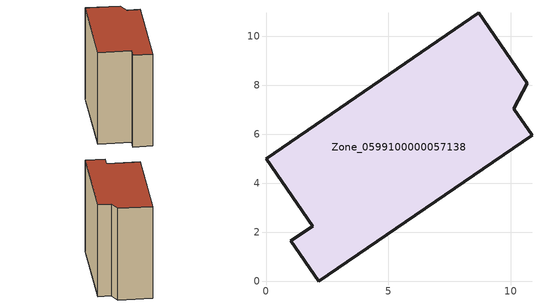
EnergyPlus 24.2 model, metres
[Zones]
Zone_0599100000057138
 floor ground (C_G): 1.02,1.65 1.9,2.25 0,5.01 8.7,10.96 10.68,8.08 10.13,7.04 10.87,5.96 2.15,0 z0
 wall outside (C_F): 1.9,2.25 1.02,1.65 2.15,0 10.87,5.96 10.13,7.04 10.68,8.08 8.7,10.96 0,5.01 1.9,2.25 z0:9.98
 roof outside (C_R): 8.7,10.96 0,5.01 1.9,2.25 1.02,1.65 2.15,0 10.87,5.96 10.13,7.04 10.68,8.08 z9.98
[BUILDING]
Pand.0599100000057138: North Axis=0; Terrain=City; Loads Convergence Tolerance Value=0.04; Temperature Convergence Tolerance Value=0.4; Solar Distribution=FullExterior; Maximum Number of Warmup Days=25; Minimum Number of Warmup Days=1
[Site:Location]
Rotterdam.The.Hague.AP_ZH_NLD Design_Conditions: Latitude=51.96; Longitude=4.45; Time Zone=1; Elevation=-4.5
[SITE:GROUNDTEMPERATURE:BUILDINGSURFACE]
18, 18, 18, 18, 18, 18, 18, 18, 18, 18, 18, 18
[MATERIAL] Thermal Absorptance=0.9; Solar Absorptance=0.7; Visible Absorptance=0.7
Name | Roughness | Thickness | Conductivity | Density | Specific Heat
G.TI.1946 | MediumSmooth | 0.15 | 1 | 540 | 1210
F.TI.1946 | Rough | 0.3 | 0.857143 | 1920 | 840
R.TI.1946 | MediumRough | 0.2 | 0.1 | 1500 | 1000
[CONSTRUCTION]
C_G: G.TI.1946
C_F: F.TI.1946
C_R: R.TI.1946
[ZONE]
Zone_0599100000057138: Type=1; Multiplier=1; Ceiling Height=Autocalculate; Volume=Autocalculate; Floor Area=autocalculate; Part of Total Floor Area=Yes
[ZONEINFILTRATION:DESIGNFLOWRATE]
Infil_Zone_0599100000057138: Zone or ZoneList or Space or SpaceList=Zone_0599100000057138; Schedule=AlwaysOn; Design Flow Rate Calculation Method=Flow/Area; Flow Rate per Floor Area=0.003; Constant Term Coefficient=1; Temperature Term Coefficient=0; Velocity Term Coefficient=0; Velocity Squared Term Coefficient=0
[HVACTEMPLATE:ZONE:IDEALLOADSAIRSYSTEM]
Zone_0599100000057138: Maximum Heating Supply Air Temperature=50; Minimum Cooling Supply Air Temperature=13; Maximum Heating Supply Air Humidity Ratio=0.0156; Minimum Cooling Supply Air Humidity Ratio=0.0077; Heating Limit=NoLimit; Cooling Limit=NoLimit; Dehumidification Control Type=ConstantSensibleHeatRatio; Cooling Sensible Heat Ratio=0.7; Dehumidification Setpoint=60; Humidification Control Type=None; Humidification Setpoint=30; Outdoor Air Method=None; Outdoor Air Flow Rate per Person=0.00944; Outdoor Air Flow Rate per Zone Floor Area=0; Outdoor Air Flow Rate per Zone=0; Demand Controlled Ventilation Type=None; Outdoor Air Economizer Type=NoEconomizer; Heat Recovery Type=None; Sensible Heat Recovery Effectiveness=0.7; Latent Heat Recovery Effectiveness=0.65
[ZONECONTROL:THERMOSTAT]
ThermostatControl_Zone_0599100000057138: Zone or ZoneList=Zone_0599100000057138; Control Type Schedule=DualSetpointControlType; Control 1=Thermostat_Zone_0599100000057138; Temperature Difference Between Cutout And Setpoint=0
[THERMOSTATSETPOINT:DUALSETPOINT]
Thermostat_Zone_0599100000057138: Heating Setpoint Temperature Schedule=HeatingSetpoint_Zone_0599100000057138; Cooling Setpoint Temperature Schedule=CoolingSetpoint_Zone_0599100000057138
[SCHEDULE:COMPACT]
HeatingSetpoint_Zone_0599100000057138: Through: 12/31, For: AllDays, Until: 24:00, 21
CoolingSetpoint_Zone_0599100000057138: Through: 12/31, For: AllDays, Until: 24:00, 24
DualSetpointControlType: Through: 12/31, For: AllDays, Until: 24:00, 4
AlwaysOn: Through: 12/31, For: AllDays, Until: 24:00, 1
